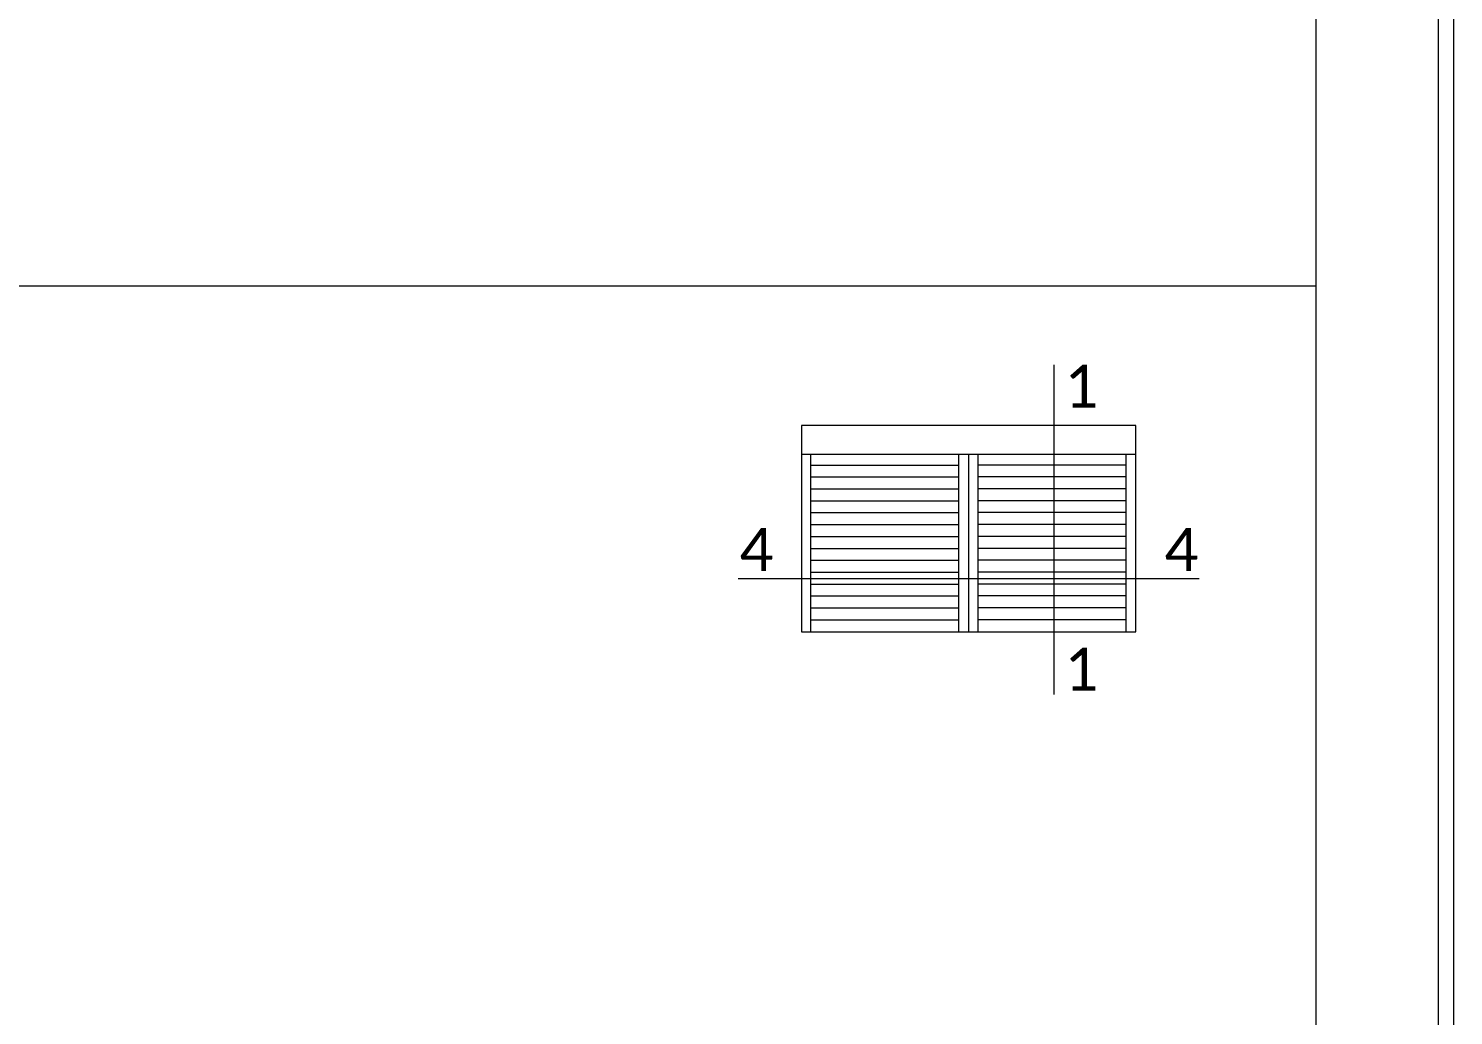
# Model space of a CAD drawing. Header units: millimetres. Extents: x 0 to 7790, y 0 to 17467.
# Drawn here: x 7324.8 to 7790, y 673.5 to 995.6 of the extents above; entities that cross this region are included whole.
import ezdxf

# ---------------------------------------------------------------- set-up
doc = ezdxf.new("R2010")
doc.units = ezdxf.units.MM
doc.layers.add('_MB_pomocnicze_niedrukowane', color=220, linetype='Continuous', lineweight=15, plot=False)
doc.layers.add('_MB_ramka_0.15', color=124, linetype='Continuous', lineweight=15)
doc.layers.add('_MB_widokowa_0.15', color=153, linetype='Continuous', lineweight=15)
doc.styles.add('_MB_Calibri_Light_2.5', font='calibril.ttf', dxfattribs={"height": 2.5})

msp = doc.modelspace()

# ---------------------------------------------------------------- linework, layer by layer
at = {"layer": '_MB_pomocnicze_niedrukowane'}
msp.add_lwpolyline([(45, 10745), (7745, 10745), (7745, 45), (45, 45)], close=True, dxfattribs=at)
at = {"layer": '_MB_ramka_0.15'}
for points in [[(0, 10925), (7790, 10925), (7790, 0), (0, 0)], [(5, 10920), (7785, 10920), (7785, 5), (5, 5)]]:
    msp.add_lwpolyline(points, close=True, dxfattribs=at)
for points in [[(5245, 2645), (7745, 2645), (7745, 45), (5245, 45), (5245, 2645)], [(6245, 911.67), (7745, 911.67)]]:
    msp.add_lwpolyline(points, dxfattribs=at)
at = {"layer": '_MB_widokowa_0.15'}
for points in [[(7659.545, 885.84), (7659.545, 806.215)], [(7686.274, 856.62), (7577.074, 856.62)], [(7580.224, 798.765), (7580.224, 856.62)], [(7628.524, 798.765), (7628.524, 856.62)], [(7631.674, 856.62), (7631.674, 798.765)], [(7634.824, 798.765), (7634.824, 856.62)], [(7683.124, 798.765), (7683.124, 856.62)], [(7580.224, 853.155), (7628.524, 853.155)], [(7683.124, 853.155), (7634.824, 853.155)], [(7580.224, 849.27), (7628.524, 849.27)], [(7683.124, 849.27), (7634.824, 849.27)], [(7580.224, 845.385), (7628.524, 845.385)], [(7683.124, 845.385), (7634.824, 845.385)], [(7580.224, 841.5), (7628.524, 841.5)], [(7580.224, 837.615), (7628.524, 837.615)], [(7683.124, 841.5), (7634.824, 841.5)], [(7683.124, 837.615), (7634.824, 837.615)], [(7580.224, 833.73), (7628.524, 833.73)], [(7683.124, 833.73), (7634.824, 833.73)], [(7580.224, 829.845), (7628.524, 829.845)], [(7683.124, 829.845), (7634.824, 829.845)], [(7580.224, 825.96), (7628.524, 825.96)], [(7683.124, 825.96), (7634.824, 825.96)], [(7580.224, 822.075), (7628.524, 822.075)], [(7683.124, 822.075), (7634.824, 822.075)], [(7556.436, 816.085), (7706.914, 816.085)], [(7580.224, 818.19), (7628.524, 818.19)], [(7580.224, 814.305), (7628.524, 814.305)], [(7683.124, 818.19), (7634.824, 818.19)], [(7683.124, 814.305), (7634.824, 814.305)], [(7580.224, 810.42), (7628.524, 810.42)], [(7683.124, 810.42), (7634.824, 810.42)], [(7580.224, 806.535), (7628.524, 806.535)], [(7683.124, 806.535), (7634.824, 806.535)], [(7659.545, 806.215), (7659.545, 778.215)], [(7580.224, 802.65), (7628.524, 802.65)], [(7683.124, 802.65), (7634.824, 802.65)]]:
    msp.add_lwpolyline(points, dxfattribs=at)
msp.add_lwpolyline([(7686.274, 798.765), (7686.274, 866.07), (7577.074, 866.07), (7577.074, 798.765)], close=True, dxfattribs=at)

# ---------------------------------------------------------------- texts
at = {"layer": '_MB_widokowa_0.15', "char_height": 14, "width": 13.66942, "attachment_point": 4, "style": '_MB_Calibri_Light_2.5'}
for s, insert in [('{\\fCalibri Light|b0|i0|c238|p34;1}', (7662.937, 878.888)), ('{\\fCalibri Light|b0|i0|c238|p34;4}', (7556.885, 825.574)), ('{\\fCalibri Light|b0|i0|c238|p34;4}', (7695.629, 825.574)), ('{\\fCalibri Light|b0|i0|c238|p34;1}', (7662.937, 786.535))]:
    msp.add_mtext(s, dxfattribs=dict(at, insert=insert))

doc.saveas('drawing.dxf')
